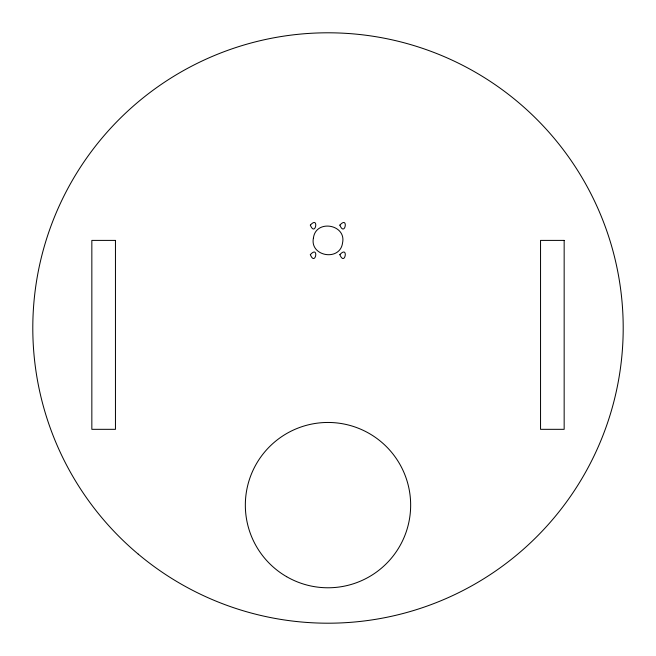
<?xml version="1.0" encoding="UTF-8"?>
<svg xmlns="http://www.w3.org/2000/svg" width="656" height="656" viewBox="0 0 656 656"><rect width="100%" height="100%" fill="white"/><g stroke="black" fill="none" stroke-linecap="round" stroke-linejoin="round"><path stroke-width="0.98" d="M310.329 225.123C315.454 237.587 319.406 215.168 310.329 225.123M310.329 254.643C315.454 267.107 319.406 244.688 310.329 254.643M313.461 237.833C309.353 256.406 340.054 261.818 342.539 242.958C346.647 224.385 315.946 218.973 313.461 237.833M339.849 225.123C344.974 237.587 348.926 215.168 339.849 225.123M339.849 254.643C344.974 267.107 348.926 244.688 339.849 254.643M115.456 240.399L91.84 240.399L91.84 429.327L115.456 429.327L115.456 240.399M564.16 240.399L540.544 240.399L540.544 429.327L564.16 429.327L564.16 240.399M138.252 554.14A295.2 295.2 0 0 0 618.715 379.258A295.2 295.2 0 0 0 227.033 50.602A295.2 295.2 0 0 0 138.252 554.14M286.672 576.706A82.656 82.656 0 0 0 410.656 505.12A82.656 82.656 0 0 0 286.672 433.534A82.656 82.656 0 0 0 286.672 576.706"/></g></svg>
